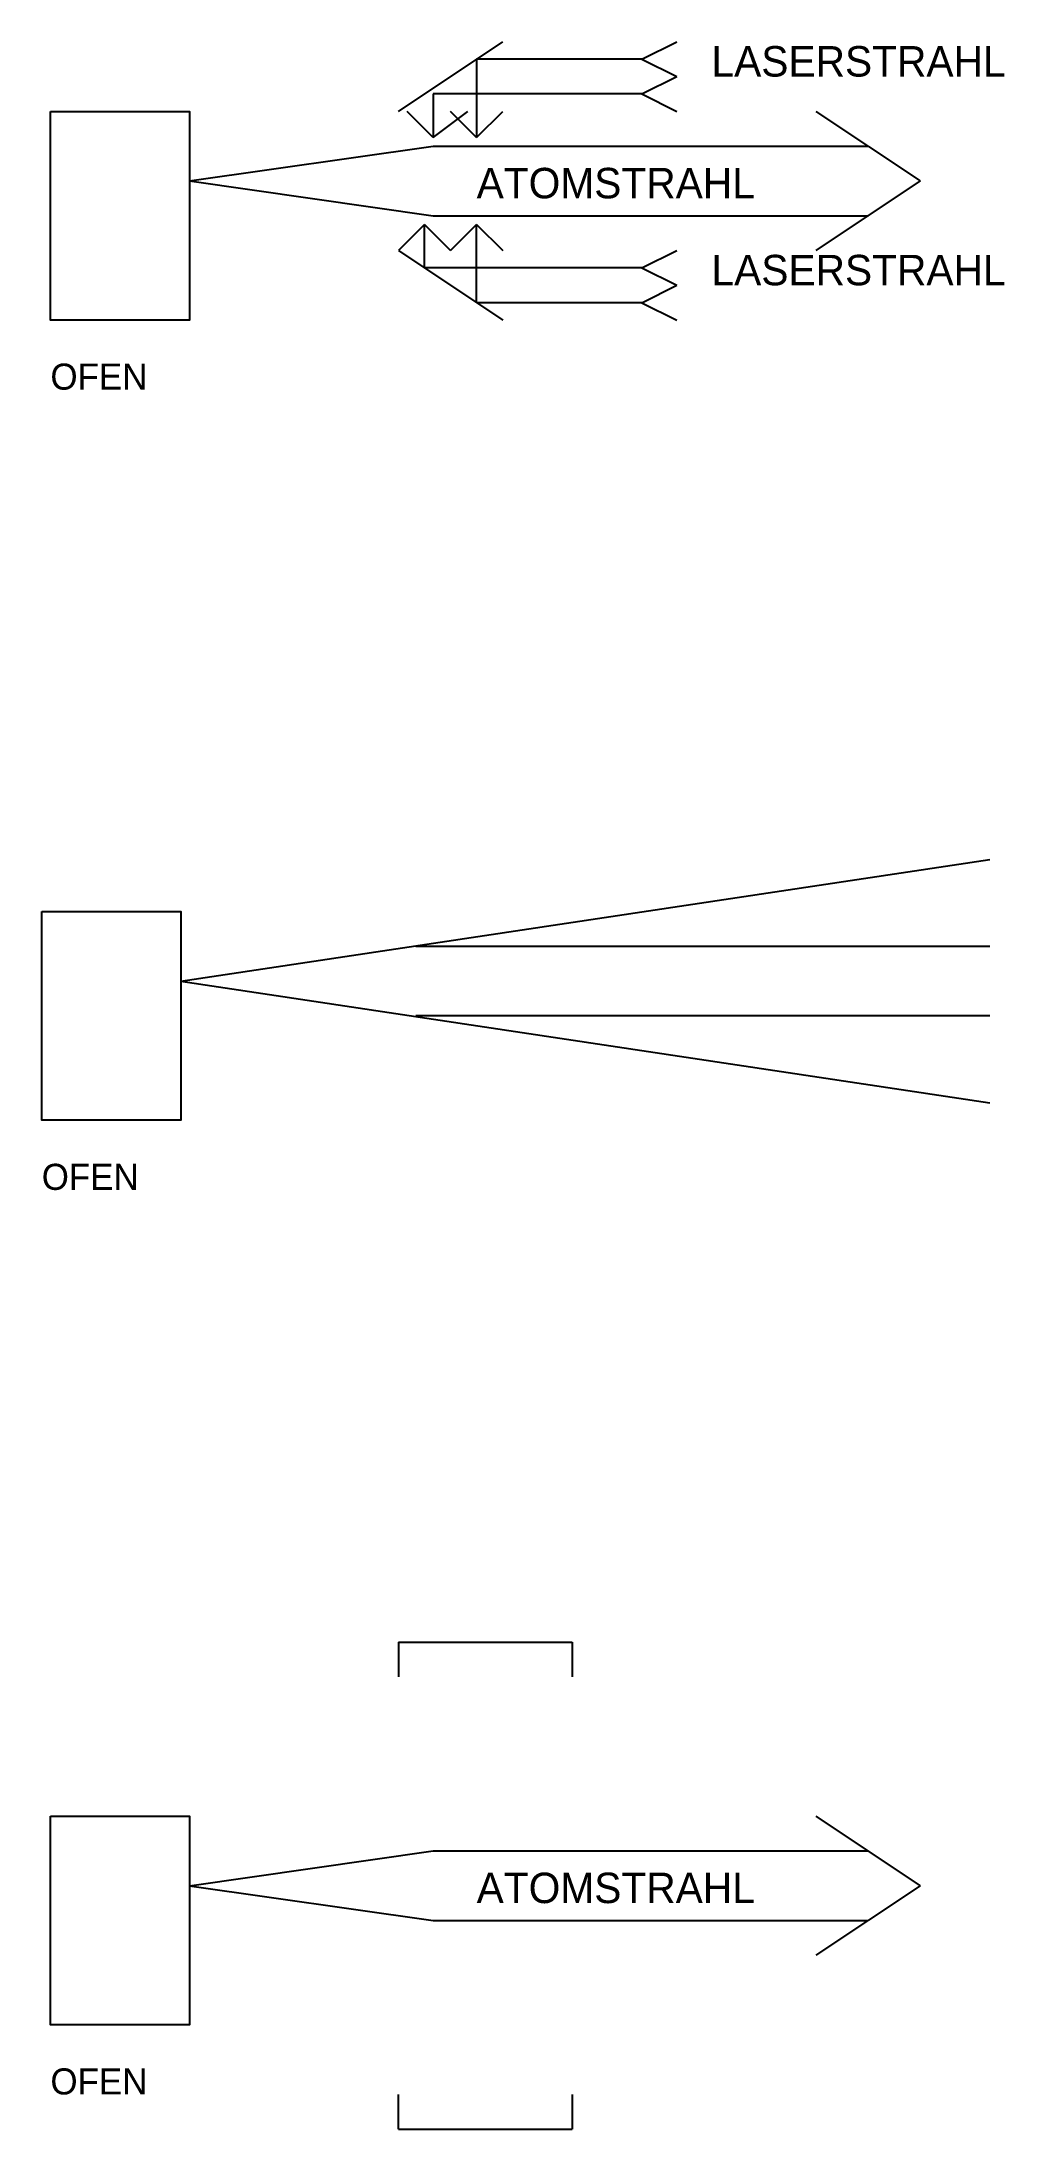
# Model space of a CAD drawing. Extents: x 39 to 150, y 16 to 256.
import ezdxf

# ---------------------------------------------------------------- set-up
doc = ezdxf.new("R2010")
doc.units = 0
doc.header["$LTSCALE"] = 25
doc.linetypes.add('AUSGEZOGEN', pattern=[0])
doc.linetypes.add('GESTRICHELT', pattern=[0])
doc.layers.get('0').update_dxf_attribs({"linetype": 'AUSGEZOGEN'})

msp = doc.modelspace()

# ---------------------------------------------------------------- linework, layer by layer
at = {"color": 0}
for p, q in [((80, 248), (92, 256)), ((108, 254), (112, 256)), ((108, 254), (89, 254)), ((89, 254), (89, 245)), ((108, 254), (112, 252)), ((108, 250), (112, 252)), ((108, 250), (84, 250)), ((84, 250), (84, 245)), ((108, 250), (112, 248)), ((84, 245), (81, 248)), ((84, 245), (88, 248)), ((89, 245), (86, 248)), ((89, 245), (92, 248)), ((128, 248), (140, 240)), ((56, 240), (84, 244)), ((84, 244), (111, 244)), ((108, 244), (132, 244)), ((132, 244), (134, 244)), ((56, 240), (84, 236)), ((140, 240), (128, 232)), ((84, 236), (112, 236)), ((112, 236), (134, 236)), ((83, 235), (80, 232)), ((83, 230), (83, 235)), ((83, 235), (86, 232)), ((89, 235), (86, 232)), ((89, 226), (89, 235)), ((89, 235), (92, 232)), ((80, 232), (92, 224)), ((108, 230), (112, 232)), ((108, 230), (83, 230)), ((108, 230), (112, 228)), ((108, 226), (112, 228)), ((108, 226), (89, 226)), ((108, 226), (112, 224)), ((55, 148), (148, 162)), ((55, 148), (148, 134)), ((128, 52), (140, 44)), ((56, 44), (84, 48)), ((84, 48), (111, 48)), ((108, 48), (132, 48)), ((132, 48), (134, 48)), ((56, 44), (84, 40)), ((140, 44), (128, 36)), ((84, 40), (112, 40)), ((112, 40), (134, 40))]:
    msp.add_line(p, q, dxfattribs=at)
at = {"color": 0, "linetype": 'GESTRICHELT'}
for p, q in [((148, 152), (82, 152)), ((148, 144), (82, 144)), ((80, 72), (80, 68)), ((100, 72), (100, 68)), ((80, 16), (80, 20)), ((100, 20), (100, 16))]:
    msp.add_line(p, q, dxfattribs=at)
at = {"color": 0, "linetype": 'AUSGEZOGEN'}
for p, q in [((80, 72), (100, 72)), ((80, 16), (100, 16))]:
    msp.add_line(p, q, dxfattribs=at)
at = {"color": 0}
for points in [[(40, 248), (56, 248), (56, 224), (40, 224), (40, 248)], [(39, 156), (55, 156), (55, 132), (39, 132), (39, 156)], [(40, 52), (56, 52), (56, 28), (40, 28), (40, 52)]]:
    msp.add_lwpolyline(points, dxfattribs=at)

# ---------------------------------------------------------------- texts
for s, p in [('LASERSTRAHL', (116, 252)), ('ATOMSTRAHL', (89, 238)), ('LASERSTRAHL', (116, 228)), ('ATOMSTRAHL', (89, 42))]:
    msp.add_text(s, height=3.5, dxfattribs=at).set_placement(p)
at = {"color": 0, "linetype": 'GESTRICHELT'}
for p in [(40, 216), (39, 124), (40, 20)]:
    msp.add_text('OFEN', height=3, dxfattribs=at).set_placement(p)

doc.saveas('drawing.dxf')
